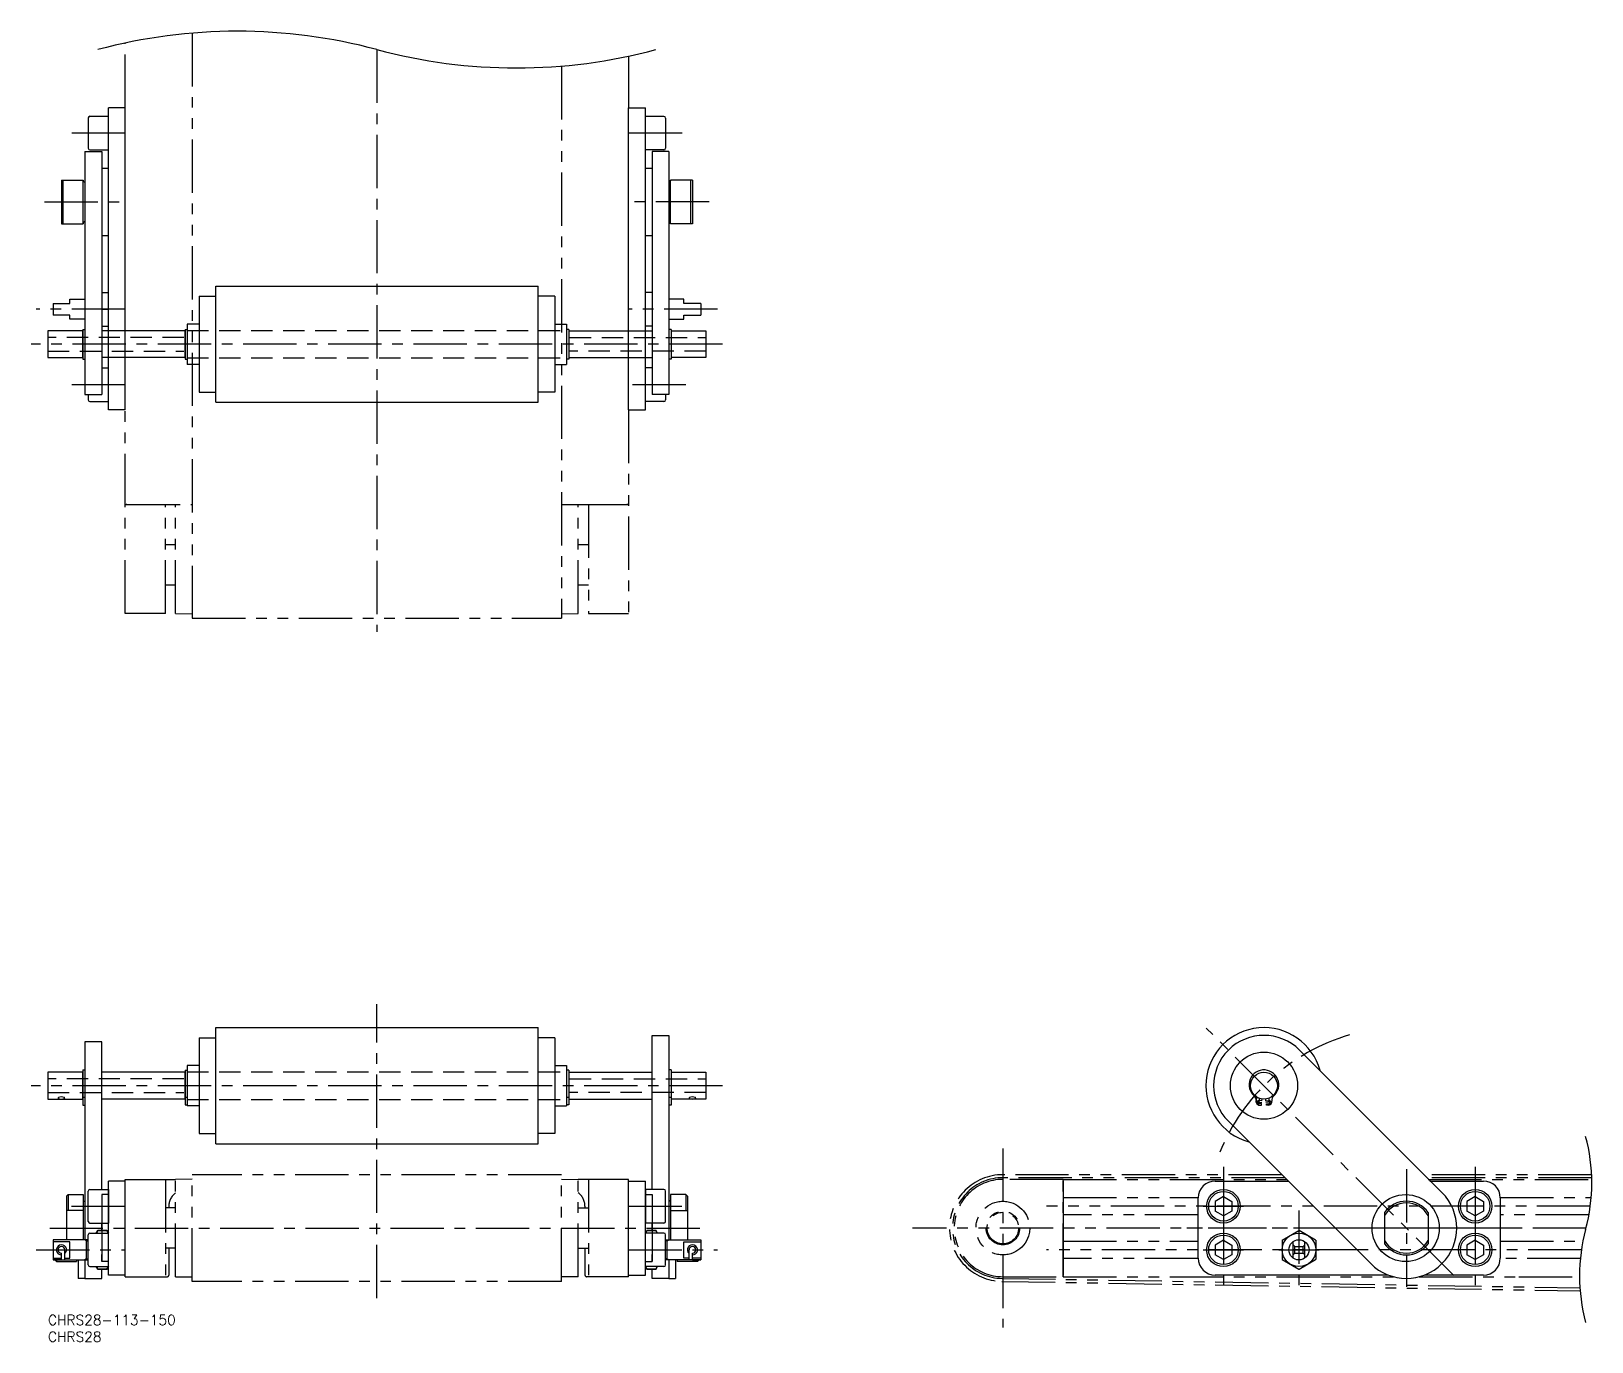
# Model space of a CAD drawing. Extents: x -5 to 460, y -8 to 383.
import ezdxf

# ---------------------------------------------------------------- set-up
doc = ezdxf.new("R2010")
doc.units = 0
doc.header["$LTSCALE"] = 0.5
for name, pattern in [('CENTER', [50.8, 31.75, -6.35, 6.35, -6.35]), ('DASHED', [19.05, 12.7, -6.35]), ('PHANTOM', [63.5, 31.75, -6.35, 6.35, -6.35, 6.35, -6.35])]:
    doc.linetypes.add(name, pattern=pattern)
for name, color, linetype in [('MSM_CENTER', 1, 'CENTER'), ('MSM_CONTINUOUS', 7, 'CONTINUOUS'), ('MSM_DASHED', 4, 'DASHED'), ('MSM_IMAGINARY', 6, 'PHANTOM'), ('MSM_NARROW', 5, 'CONTINUOUS'), ('MSM_PART_NUMBER', 7, 'CONTINUOUS')]:
    doc.layers.add(name, color=color, linetype=linetype)
doc.styles.get("Standard").update_dxf_attribs({"font": 'txt.shx', "height": 6, "bigfont": 'bigfont.shx'})

# ---------------------------------------------------------------- blocks, each defined once
blk = doc.blocks.new('*U41')
at = {"layer": 'MSM_PART_NUMBER'}
blk.add_text('CHRS28-113-150', height=3, dxfattribs=at).set_placement((0, -3))
blk = doc.blocks.new('*U42')
at = {"layer": 'MSM_PART_NUMBER'}
blk.add_text('CHRS28', height=3, dxfattribs=at).set_placement((0, -8))

msp = doc.modelspace()

# ---------------------------------------------------------------- linework, layer by layer
at = {"layer": 'MSM_CENTER'}
for p, q in [((98, 377.11), (98, 203.63)), ((23, 352.23), (7, 352.23)), ((189, 352.23), (173, 352.23)), ((-1, 331.73), (23, 331.73)), ((197, 331.73), (173, 331.73)), ((23, 299.73), (-3.5, 299.73)), ((199.5, 299.73), (173, 299.73)), ((201, 289.3), (-5, 289.3)), ((23, 277.23), (6, 277.23)), ((190, 277.23), (173, 277.23)), ((98, 5), (98, 92.63)), ((418.87, 11.76), (345.12, 85.51)), ((201, 68.33), (-5, 68.33)), ((359.81, 63.61), (361.7, 63.36)), ((360.88, 64.43), (360.63, 62.54)), ((364.79, 63.61), (362.9, 63.36)), ((363.72, 64.43), (363.97, 62.54)), ((350.23, 44.15), (350.23, 20.65)), ((404.73, 43.4), (404.73, 8.4)), ((425.23, 44.15), (425.23, 20.65)), ((7, 32.4), (23, 32.4)), ((173, 32.4), (189, 32.4)), ((344.23, 32.4), (356.23, 32.4)), ((350.23, 31.15), (350.23, 7.65)), ((372.73, 31.15), (372.73, 7.65)), ((425.23, 31.15), (425.23, 7.65)), ((0.5, 25.9), (195.5, 25.9)), ((437.73, 25.9), (337.73, 25.9)), ((422.01, 25.9), (387.01, 25.9)), ((-3.5, 19.4), (23, 19.4)), ((173, 19.4), (199.5, 19.4)), ((344.23, 19.4), (356.23, 19.4)), ((366.73, 19.4), (378.73, 19.4))]:
    msp.add_line(p, q, dxfattribs=at)
at = {"layer": 'MSM_CONTINUOUS'}
for p, q in [((23, 359.73), (18, 359.73)), ((18, 269.73), (18, 359.73)), ((23, 269.73), (23, 359.73)), ((173, 269.73), (173, 359.74)), ((173, 359.73), (178, 359.73)), ((178, 269.73), (178, 359.74)), ((12, 356.73), (12, 347.73)), ((12.5, 357.23), (18, 357.23)), ((183.5, 357.2), (178, 357.2)), ((184, 356.7), (184, 347.7)), ((11, 346.73), (11, 274.3)), ((11, 346.73), (16, 346.73)), ((12.5, 347.23), (18, 347.23)), ((16, 346.73), (16, 274.3)), ((183.5, 347.2), (178, 347.2)), ((180, 346.74), (180, 274.3)), ((185, 346.73), (180, 346.73)), ((185, 346.74), (185, 274.3)), ((16, 341.73), (18, 341.73)), ((178, 341.73), (180, 341.73)), ((4, 338.23), (10.5, 338.23)), ((4, 338.23), (4, 325.23)), ((4.5, 325.23), (4.5, 338.23)), ((10.5, 338.23), (10.5, 338.03)), ((10.5, 325.23), (10.5, 338.23)), ((10.8, 337.73), (11, 337.73)), ((185.2, 337.73), (185, 337.73)), ((192, 338.23), (185.5, 338.23)), ((185.5, 338.23), (185.5, 338.03)), ((185.5, 325.23), (185.5, 338.23)), ((191.5, 325.23), (191.5, 338.23)), ((192, 338.23), (192, 325.23)), ((10.8, 325.73), (11, 325.73)), ((185.2, 325.73), (185, 325.73)), ((4, 325.23), (10.5, 325.23)), ((10.5, 325.43), (10.5, 325.23)), ((16, 321.73), (18, 321.73)), ((178, 321.73), (180, 321.73)), ((185.5, 325.43), (185.5, 325.23)), ((192, 325.23), (185.5, 325.23)), ((6.5, 302.73), (11, 302.73)), ((6.5, 301.48), (6.5, 302.73)), ((16, 304.73), (18, 304.73)), ((45, 303.6), (50, 303.6)), ((45, 303.6), (45, 275)), ((50, 306.6), (146, 306.6)), ((50, 272), (50, 306.6)), ((146, 272), (146, 306.6)), ((151, 303.6), (146, 303.6)), ((151, 303.6), (151, 275)), ((180, 304.73), (178, 304.73)), ((189.5, 302.73), (185, 302.73)), ((189.5, 301.48), (189.5, 302.73)), ((1.5, 301.48), (1.5, 297.98)), ((1.5, 301.48), (6.5, 301.48)), ((6.5, 297.98), (1.5, 297.98)), ((6.5, 296.73), (6.5, 297.98)), ((16, 299.73), (18, 299.73)), ((180, 299.73), (178, 299.73)), ((194.5, 301.48), (189.5, 301.48)), ((189.5, 296.73), (189.5, 297.98)), ((189.5, 297.98), (194.5, 297.98)), ((194.5, 301.48), (194.5, 297.98)), ((10.3, 293.3), (0, 293.3)), ((0, 293.3), (0, 285.3)), ((11, 296.73), (6.5, 296.73)), ((10.3, 293.3), (10.3, 285.3)), ((10.3, 293), (10.35, 293)), ((10.35, 293.72), (11, 293.72)), ((10.35, 293.72), (10.35, 284.88)), ((16, 294.73), (18, 294.73)), ((40.8, 293.3), (16, 293.3)), ((40.8, 293.3), (40.8, 285.3)), ((40.8, 293), (40.85, 293)), ((40.85, 293.72), (41.5, 293.72)), ((40.85, 293.72), (40.85, 284.88)), ((45, 295.3), (41.5, 295.3)), ((41.5, 295.3), (41.5, 283.3)), ((151, 295.3), (154.5, 295.3)), ((154.5, 295.3), (154.5, 283.3)), ((155.15, 293.72), (154.5, 293.72)), ((155.15, 293.72), (155.15, 284.88)), ((155.2, 293), (155.15, 293)), ((155.2, 293.3), (180, 293.3)), ((155.2, 293.3), (155.2, 285.3)), ((180, 294.73), (178, 294.73)), ((185, 296.73), (189.5, 296.73)), ((185.65, 293.72), (185, 293.72)), ((185.65, 293.72), (185.65, 284.88)), ((185.7, 293), (185.65, 293)), ((185.7, 293.3), (196, 293.3)), ((185.7, 293.3), (185.7, 285.3)), ((196, 293.3), (196, 285.3)), ((0, 285.3), (10.3, 285.3)), ((10.3, 285.6), (10.35, 285.6)), ((10.35, 284.88), (11, 284.88)), ((40.8, 285.3), (16, 285.3)), ((40.8, 285.6), (40.85, 285.6)), ((40.85, 284.88), (41.5, 284.88)), ((155.15, 284.88), (154.5, 284.88)), ((155.2, 285.6), (155.15, 285.6)), ((155.15, 285.3), (180, 285.3)), ((185.65, 284.88), (185, 284.88)), ((185.7, 285.6), (185.65, 285.6)), ((196, 285.3), (185.7, 285.3)), ((16, 282.23), (18, 282.23)), ((45, 283.3), (41.5, 283.3)), ((151, 283.3), (154.5, 283.3)), ((180, 282.23), (178, 282.23)), ((45, 275), (50, 275)), ((151, 275), (146, 275)), ((11, 274.3), (16, 274.3)), ((12, 274.3), (12, 272.73)), ((12.5, 272.23), (18, 272.23)), ((23, 269.73), (18, 269.73)), ((50, 272), (146, 272)), ((173, 269.73), (178, 269.73)), ((183.5, 272.23), (178, 272.23)), ((185, 274.3), (180, 274.3)), ((184, 274.3), (184, 272.73)), ((50, 85.63), (146, 85.63)), ((50, 51.03), (50, 85.63)), ((146, 51.03), (146, 85.63)), ((11, 81.38), (11, 22.4)), ((16, 81.38), (11, 81.38)), ((16, 37.4), (16, 81.38)), ((45, 82.63), (50, 82.63)), ((45, 82.63), (45, 54.03)), ((151, 82.63), (146, 82.63)), ((151, 82.63), (151, 54.03)), ((180, 83.33), (185, 83.33)), ((180, 37.4), (180, 83.33)), ((185, 83.33), (185, 22.4)), ((372.91, 78.93), (415.33, 36.51)), ((10.3, 72.33), (0, 72.33)), ((0, 72.33), (0, 64.28)), ((10.3, 72.33), (10.3, 64.33)), ((10.3, 72.03), (10.35, 72.03)), ((10.35, 73.03), (11, 73.03)), ((10.35, 73.03), (10.35, 62.48)), ((40.8, 72.33), (16, 72.33)), ((40.8, 72.33), (40.8, 64.33)), ((40.8, 72.03), (40.85, 72.03)), ((40.85, 72.93), (41.5, 72.93)), ((40.85, 72.93), (40.85, 62.63)), ((45, 74.33), (41.5, 74.33)), ((41.5, 74.33), (41.5, 62.33)), ((151, 74.33), (154.5, 74.33)), ((154.5, 74.33), (154.5, 62.33)), ((155.15, 72.93), (154.5, 72.93)), ((155.15, 72.93), (155.15, 62.63)), ((155.2, 72.03), (155.15, 72.03)), ((155.2, 72.33), (180, 72.33)), ((155.2, 72.33), (155.2, 64.33)), ((185.65, 73.03), (185, 73.03)), ((185.65, 73.03), (185.65, 62.48)), ((185.7, 72.03), (185.65, 72.03)), ((185.7, 72.33), (196, 72.33)), ((185.7, 72.33), (185.7, 64.33)), ((196, 72.33), (196, 64.33)), ((0, 64.33), (10.3, 64.33)), ((10.3, 64.63), (10.35, 64.63)), ((10.35, 62.48), (11, 62.48)), ((40.8, 64.33), (16, 64.33)), ((40.8, 64.63), (40.85, 64.63)), ((40.85, 62.63), (41.5, 62.63)), ((45, 62.33), (41.5, 62.33)), ((151, 62.33), (154.5, 62.33)), ((155.15, 62.63), (154.5, 62.63)), ((155.2, 64.63), (155.15, 64.63)), ((155.2, 64.33), (180, 64.33)), ((185.65, 62.48), (185, 62.48)), ((185.7, 64.63), (185.65, 64.63)), ((196, 64.33), (185.7, 64.33)), ((360.12, 64.97), (359.96, 63.69)), ((361.59, 62.92), (360.7, 63.04)), ((361.71, 63.82), (360.81, 63.93)), ((360.82, 62.57), (361.53, 62.48)), ((361.53, 62.48), (361.59, 62.92)), ((361.71, 63.82), (361.78, 64.36)), ((362.89, 63.82), (362.82, 64.36)), ((362.89, 63.82), (363.79, 63.93)), ((363.01, 62.92), (363.9, 63.04)), ((363.07, 62.48), (363.01, 62.92)), ((363.78, 62.57), (363.07, 62.48)), ((364.62, 63.87), (364.64, 63.69)), ((394.12, 15.29), (351.69, 57.72)), ((45, 54.03), (50, 54.03)), ((151, 54.03), (146, 54.03)), ((50, 51.03), (146, 51.03)), ((12.5, 37.4), (18, 37.4)), ((18, 11.9), (18, 39.9)), ((23, 39.9), (18, 39.9)), ((18, 37.4), (18, 27.4)), ((23, 11.9), (23, 39.9)), ((173, 39.9), (178, 39.9)), ((173, 11.9), (173, 39.9)), ((178, 11.9), (178, 39.9)), ((183.5, 37.4), (178, 37.4)), ((178, 37.4), (178, 27.4)), ((347.73, 39.9), (369.51, 39.9)), ((411.73, 39.9), (427.73, 39.9)), ((6, 35.9), (5.5, 35.4)), ((5.5, 35.4), (5.5, 22.4)), ((6, 35.9), (10.5, 35.9)), ((6, 35.9), (6, 31.17)), ((10.5, 35.9), (10.5, 22.4)), ((10.8, 33.9), (11, 33.9)), ((12, 27.9), (12, 36.9)), ((18, 35.9), (16, 35.9)), ((16, 35.9), (16, 15.9)), ((178, 35.9), (180, 35.9)), ((180, 35.9), (180, 15.9)), ((184, 27.9), (184, 36.9)), ((185.2, 33.9), (185, 33.9)), ((185.5, 35.9), (185.5, 22.4)), ((190, 35.9), (185.5, 35.9)), ((190, 35.9), (190.5, 35.4)), ((190, 35.9), (190, 31.17)), ((190.5, 35.4), (190.5, 22.4)), ((342.73, 16.9), (342.73, 34.9)), ((350.23, 35.29), (347.73, 33.84)), ((347.73, 33.84), (347.73, 30.96)), ((350.23, 35.29), (352.73, 33.84)), ((352.73, 33.84), (352.73, 30.96)), ((425.23, 35.29), (422.73, 33.84)), ((422.73, 33.84), (422.73, 30.96)), ((425.23, 35.29), (427.73, 33.84)), ((427.73, 33.84), (427.73, 30.96)), ((432.73, 34.9), (432.73, 16.9)), ((10.5, 31.17), (5.5, 31.17)), ((185.5, 31.17), (190.5, 31.17)), ((350.23, 29.51), (347.73, 30.96)), ((352.73, 30.96), (350.23, 29.51)), ((398.23, 30.56), (398.23, 21.24)), ((411.23, 30.56), (411.23, 21.24)), ((425.23, 29.51), (422.73, 30.96)), ((427.73, 30.96), (425.23, 29.51)), ((12, 14.9), (12, 23.9)), ((12.5, 27.4), (18, 27.4)), ((12.5, 24.4), (18, 24.4)), ((14.4, 24.4), (14.83, 25.15)), ((14.83, 25.15), (17.57, 25.15)), ((17.57, 25.15), (14.83, 25.15)), ((16, 25.17), (16, 27.4)), ((17.57, 25.15), (18, 24.4)), ((183.5, 27.4), (178, 27.4)), ((178.43, 25.15), (178, 24.4)), ((183.5, 24.4), (178, 24.4)), ((181.17, 25.15), (178.43, 25.15)), ((178.43, 25.15), (181.17, 25.15)), ((180, 25.17), (180, 27.4)), ((181.6, 24.4), (181.17, 25.15)), ((184, 14.9), (184, 23.9)), ((367.77, 22.31), (372.69, 25.15)), ((377.69, 22.31), (372.77, 25.15)), ((12, 22.4), (1.5, 22.4)), ((1.5, 22.4), (1.5, 16.4)), ((6.5, 21.84), (1.5, 21.84)), ((5, 16.4), (5, 19.4)), ((6.5, 16.96), (6.5, 21.84)), ((11.5, 16.4), (11.5, 22.4)), ((184, 22.4), (194.5, 22.4)), ((184.5, 16.4), (184.5, 22.4)), ((189.5, 16.96), (189.5, 21.84)), ((189.5, 21.84), (194.5, 21.84)), ((191, 16.4), (191, 19.4)), ((194.5, 22.4), (194.5, 16.4)), ((350.23, 22.29), (347.73, 20.84)), ((347.73, 20.84), (347.73, 17.96)), ((350.23, 22.29), (352.73, 20.84)), ((352.73, 20.84), (352.73, 17.96)), ((367.73, 22.24), (367.73, 16.56)), ((370.98, 16.96), (370.98, 21.84)), ((370.98, 16.96), (370.98, 21.84)), ((374.48, 16.96), (374.48, 21.84)), ((377.73, 22.24), (377.73, 16.56)), ((425.23, 22.29), (422.73, 20.84)), ((422.73, 20.84), (422.73, 17.96)), ((425.23, 22.29), (427.73, 20.84)), ((427.73, 20.84), (427.73, 17.96)), ((1.5, 16.96), (4, 16.96)), ((1.5, 16.4), (12, 16.4)), ((4, 16.4), (1.5, 16.4)), ((2.5, 15.9), (2, 16.4)), ((2.5, 16.4), (2.5, 15.9)), ((2.5, 15.9), (8.5, 15.9)), ((4, 16.4), (4, 18.4)), ((5, 16.96), (6.5, 16.96)), ((8.5, 16.4), (8.5, 15.9)), ((9, 16.4), (9, 10.9)), ((11, 16.4), (11, 10.9)), ((12.5, 14.4), (18, 14.4)), ((14.83, 13.65), (14.4, 14.4)), ((16, 16.86), (16, 17.99)), ((16, 15.9), (16, 16.86)), ((18, 15.9), (16, 15.9)), ((18, 14.4), (17.57, 13.65)), ((17.57, 13.65), (18, 14.4)), ((178, 15.9), (180, 15.9)), ((178, 14.4), (178.43, 13.65)), ((183.5, 14.4), (178, 14.4)), ((180, 16.86), (180, 17.99)), ((180, 15.9), (180, 16.86)), ((181.17, 13.65), (181.6, 14.4)), ((194.5, 16.4), (184, 16.4)), ((185, 16.4), (185, 10.9)), ((187, 16.4), (187, 10.9)), ((187.5, 16.4), (187.5, 15.9)), ((193.5, 15.9), (187.5, 15.9)), ((191, 16.96), (189.5, 16.96)), ((192, 16.4), (192, 18.4)), ((194.5, 16.96), (192, 16.96)), ((192, 16.4), (194.5, 16.4)), ((193.5, 15.9), (194, 16.4)), ((193.5, 16.4), (193.5, 15.9)), ((350.23, 16.51), (347.73, 17.96)), ((352.73, 17.96), (350.23, 16.51)), ((367.77, 16.49), (372.69, 13.65)), ((372.77, 13.65), (377.69, 16.49)), ((425.23, 16.51), (422.73, 17.96)), ((427.73, 17.96), (425.23, 16.51)), ((11, 10.9), (9, 10.9)), ((11, 10.9), (16, 10.9)), ((17.57, 13.65), (14.83, 13.65)), ((14.83, 13.65), (17.57, 13.65)), ((14.83, 13.65), (17.57, 13.65)), ((17.57, 13.65), (14.83, 13.65)), ((16, 10.9), (16, 13.63)), ((23, 11.9), (18, 11.9)), ((173, 11.9), (178, 11.9)), ((178.43, 13.65), (181.17, 13.65)), ((181.17, 13.65), (178.43, 13.65)), ((181.17, 13.65), (178.43, 13.65)), ((178.43, 13.65), (181.17, 13.65)), ((180, 10.9), (180, 13.63)), ((185, 10.9), (180, 10.9)), ((185, 10.9), (187, 10.9)), ((399.34, 11.9), (347.73, 11.9)), ((427.73, 11.9), (410.11, 11.9))]:
    msp.add_line(p, q, dxfattribs=at)
for centre, radius in [((362.3, 68.33), 10), ((362.3, 68.33), 4), ((350.23, 32.4), 5), ((425.23, 32.4), 5), ((350.23, 32.4), 4.4), ((404.51, 25.9), 10), ((425.23, 32.4), 4.4), ((350.23, 19.4), 5), ((350.23, 19.4), 4.4), ((372.73, 19.4), 5), ((425.23, 19.4), 5), ((425.23, 19.4), 4.4), ((372.73, 19.4), 3)]:
    msp.add_circle(centre, radius, dxfattribs=at)
for centre, radius, start, end in [((12.5, 356.73), 0.5, 90, 180), ((183.5, 356.7), 0.5, 0, 90), ((12.5, 347.73), 0.5, 180, 270), ((183.5, 347.7), 0.5, 270, 0), ((10.8, 338.03), 0.3, 180, 270), ((185.2, 338.03), 0.3, 270, 0), ((10.8, 325.43), 0.3, 90, 180), ((185.2, 325.43), 0.3, 0, 90), ((12.5, 272.73), 0.5, 180, 270), ((183.5, 272.73), 0.5, 270, 0), ((362.3, 68.33), 17.3, 15.1179, 254.8821), ((362.3, 68.33), 15, 45, 225), ((362.3, 68.6), 4.42, 310.0087, 240.1285), ((358.49, 64.06), 1.5, 352.5, 49.9913), ((366.11, 64.06), 1.5, 130.0087, 187.5), ((3.16, 64.66), 0.155, 113.752, 246.248), ((4, 62.74), 2.25, 66.4306, 113.7579), ((4, 66.58), 2.25, 246.2421, 293.5694), ((4.84, 64.66), 0.155, 290.8624, 69.1376), ((191.16, 64.66), 0.155, 113.752, 246.248), ((192, 62.74), 2.25, 66.4306, 113.7579), ((192, 66.58), 2.25, 246.2421, 293.5694), ((192.84, 64.66), 0.155, 290.8624, 69.1376), ((360.95, 63.56), 1, 172.5, 262.5), ((360.76, 63.49), 0.45, 82.5, 262.5), ((363.65, 63.56), 1, 277.5, 7.5), ((363.84, 63.49), 0.45, 277.5, 97.5), ((12.5, 36.9), 0.5, 90, 180), ((183.5, 36.9), 0.5, 0, 90), ((347.73, 34.9), 5, 90, 180), ((427.73, 34.9), 5, 0, 90), ((10.8, 34.2), 0.3, 180, 270), ((185.2, 34.2), 0.3, 270, 0), ((404.73, 25.9), 15, 225, 45), ((404.73, 25.9), 8, 35.6591, 144.3409), ((404.73, 25.9), 7.5, 29.9264, 150.0736), ((12.5, 27.9), 0.5, 180, 270), ((183.5, 27.9), 0.5, 270, 0), ((12.5, 23.9), 0.5, 90, 180), ((17.36, 23.54), 2.98, 157.3803, 163.3095), ((17.94, 23.31), 3.6, 154.6501, 157.4779), ((18.29, 23.14), 4, 153.3507, 154.674), ((18.71, 22.93), 4.47, 150.858, 153.3273), ((45.41, 7.89), 35.11, 150.5557, 150.6373), ((-13.01, 7.89), 35.11, 29.3627, 29.4443), ((13.69, 22.93), 4.47, 26.6727, 29.142), ((14.11, 23.14), 4, 25.326, 26.6493), ((14.46, 23.31), 3.6, 22.5221, 25.3499), ((15.04, 23.54), 2.98, 16.6905, 22.6197), ((180.96, 23.54), 2.98, 157.3803, 163.3095), ((181.54, 23.31), 3.6, 154.6501, 157.4779), ((181.89, 23.14), 4, 153.3507, 154.674), ((182.31, 22.93), 4.47, 150.858, 153.3273), ((209.01, 7.89), 35.11, 150.5557, 150.6373), ((150.59, 7.89), 35.11, 29.3627, 29.4443), ((177.29, 22.93), 4.47, 26.6727, 29.142), ((177.71, 23.14), 4, 25.326, 26.6493), ((178.06, 23.31), 3.6, 22.5221, 25.3499), ((178.64, 23.54), 2.98, 16.6905, 22.6197), ((183.5, 23.9), 0.5, 0, 90), ((372.73, 19.4), 5.75, 89.5918, 90.4082), ((4, 19.4), 1.5, 311.8103, 270), ((4, 19.4), 1, 0, 270), ((192, 19.4), 1.5, 270, 228.1897), ((192, 19.4), 1, 270, 180), ((372.73, 19.4), 5.75, 149.5918, 150.4082), ((372.73, 19.4), 5.75, 29.5918, 30.4082), ((404.73, 25.9), 7.5, 209.9264, 330.0736), ((404.73, 25.9), 8, 215.6591, 324.3409), ((12.5, 14.9), 0.5, 180, 270), ((17.36, 15.26), 2.98, 196.6905, 202.6197), ((17.94, 15.49), 3.6, 202.5221, 205.3499), ((14.46, 15.49), 3.6, 334.6501, 337.4779), ((15.04, 15.26), 2.98, 337.3803, 343.3095), ((180.96, 15.26), 2.98, 196.6905, 202.6197), ((181.54, 15.49), 3.6, 202.5221, 205.3499), ((178.06, 15.49), 3.6, 334.6501, 337.4779), ((178.64, 15.26), 2.98, 337.3803, 343.3095), ((183.5, 14.9), 0.5, 270, 0), ((347.73, 16.9), 5, 180, 270), ((372.73, 19.4), 5.75, 209.5918, 210.4082), ((372.73, 19.4), 5.75, 329.5918, 330.4082), ((427.73, 16.9), 5, 270, 0), ((18.29, 15.66), 4, 205.326, 206.6493), ((18.71, 15.87), 4.47, 206.6727, 209.142), ((45.41, 30.91), 35.11, 209.3627, 209.4443), ((-13.01, 30.91), 35.11, 330.5557, 330.6373), ((13.69, 15.87), 4.47, 330.858, 333.3273), ((14.11, 15.66), 4, 333.3507, 334.674), ((181.89, 15.66), 4, 205.326, 206.6493), ((182.31, 15.87), 4.47, 206.6727, 209.142), ((209.01, 30.91), 35.11, 209.3627, 209.4443), ((150.59, 30.91), 35.11, 330.5557, 330.6373), ((177.29, 15.87), 4.47, 330.858, 333.3273), ((177.71, 15.66), 4, 333.3507, 334.674), ((372.73, 19.4), 5.75, 269.5918, 270.4082)]:
    msp.add_arc(centre, radius, start, end, dxfattribs=at)
at = {"layer": 'MSM_DASHED'}
for p, q in [((41.5, 293.4), (154.5, 293.4)), ((40.5, 291.35), (0, 291.35)), ((155.5, 291.35), (196, 291.35)), ((0, 287.25), (40.5, 287.25)), ((41.5, 285.2), (154.5, 285.2)), ((196, 287.25), (155.5, 287.25)), ((40.5, 70.38), (0, 70.38)), ((41.5, 72.43), (154.5, 72.43)), ((155.5, 70.38), (196, 70.38)), ((0, 66.28), (40.5, 66.28)), ((196, 66.28), (155.5, 66.28)), ((41.5, 64.23), (154.5, 64.23)), ((371.48, 20.4), (370.98, 20.9)), ((371.48, 20.4), (373.98, 20.4)), ((371.48, 18.4), (371.48, 20.4)), ((373.98, 20.4), (374.48, 20.9)), ((373.98, 18.4), (373.98, 20.4)), ((371.48, 18.4), (370.98, 17.9)), ((371.48, 18.4), (373.98, 18.4)), ((373.98, 18.4), (374.48, 17.9))]:
    msp.add_line(p, q, dxfattribs=at)
at = {"layer": 'MSM_IMAGINARY'}
for p, q in [((43, 382.03), (43, 207.63)), ((23, 359.73), (23, 379.07)), ((153, 372.2), (153, 207.63)), ((173, 375.15), (173, 359.74)), ((23, 209.03), (23, 269.73)), ((173, 269.73), (173, 209.03)), ((23.05, 241.53), (23, 241.53)), ((35, 241.48), (23, 241.48)), ((23.05, 241.53), (23.05, 241.48)), ((23.05, 241.53), (23.28, 241.53)), ((23.5, 241.53), (23.28, 241.53)), ((23.5, 241.53), (43, 241.53)), ((34.95, 241.53), (34.95, 241.48)), ((35, 209.03), (35, 241.48)), ((38, 209.03), (38, 241.53)), ((153, 241.53), (172.5, 241.53)), ((158, 209.03), (158, 241.53)), ((173, 241.48), (161, 241.48)), ((161, 241.48), (161, 209.03)), ((161.05, 241.53), (161.05, 241.48)), ((172.72, 241.53), (172.5, 241.53)), ((172.72, 241.53), (172.95, 241.53)), ((173, 241.53), (172.95, 241.53)), ((172.95, 241.53), (172.95, 241.48)), ((38, 229.53), (35, 229.53)), ((161, 229.53), (158, 229.53)), ((38, 217.53), (35, 217.53)), ((161, 217.53), (158, 217.53)), ((35, 209.03), (23, 209.03)), ((38, 209.03), (43, 208.98)), ((43, 207.63), (153, 207.63)), ((153, 208.98), (158, 209.03)), ((161, 209.03), (173, 209.03)), ((284.51, 49.6), (284.51, -3.69)), ((23, 40.4), (38, 40.4)), ((23, 39.9), (23, 40.4)), ((35, 40.4), (35, 11.4)), ((43, 40.45), (38, 40.4)), ((38, 11.4), (38, 40.4)), ((153, 41.8), (43, 41.8)), ((43, 10), (43, 41.8)), ((153, 10), (153, 41.8)), ((153, 40.45), (158, 40.4)), ((158, 11.4), (158, 40.4)), ((173, 40.4), (158, 40.4)), ((161, 40.4), (161, 11.4)), ((173, 39.9), (173, 40.4)), ((367.61, 41.8), (284.51, 41.8)), ((368.51, 40.9), (284.51, 40.9)), ((302.46, 40.4), (284.51, 40.4)), ((302.46, 11.4), (302.46, 40.4)), ((302.51, 40.35), (302.46, 40.35)), ((302.51, 40.4), (369.01, 40.4)), ((302.51, 40.35), (302.51, 40.4)), ((302.51, 40.35), (302.51, 40.12)), ((302.51, 39.9), (302.51, 40.12)), ((302.51, 39.9), (302.51, 35)), ((459.92, 41.8), (409.83, 41.8)), ((459.96, 40.9), (410.73, 40.9)), ((411.23, 40.4), (459.97, 40.4)), ((302.51, 35), (302.51, 29.8)), ((302.51, 35), (342.71, 35)), ((432.73, 35), (459.8, 35)), ((38, 31.9), (35, 31.9)), ((36, 32.4), (36, 31.9)), ((158, 31.9), (161, 31.9)), ((160, 32.4), (160, 31.9)), ((459.53, 32.4), (297.54, 32.4)), ((302.51, 29.8), (302.51, 22)), ((342.71, 29.8), (302.51, 29.8)), ((459.12, 29.8), (432.73, 29.8)), ((458.26, 25.9), (257.54, 25.9)), ((38, 19.9), (35, 19.9)), ((36, 19.9), (36, 11.9)), ((158, 19.9), (161, 19.9)), ((160, 19.9), (160, 11.9)), ((456.89, 19.4), (297.54, 19.4)), ((302.51, 22), (302.51, 16.8)), ((302.51, 22), (342.71, 22)), ((432.73, 22), (457.34, 22)), ((302.51, 16.8), (302.51, 11.9)), ((342.71, 16.8), (302.51, 16.8)), ((456.58, 16.8), (432.73, 16.8)), ((23, 11.4), (23, 11.9)), ((23, 11.4), (35.5, 11.4)), ((38, 11.4), (43, 11.35)), ((43, 10), (43, 10)), ((153, 10), (43, 10)), ((158, 11.4), (153, 11.35)), ((153, 10), (153, 10)), ((173, 11.4), (160.5, 11.4)), ((173, 11.4), (173, 11.9)), ((284.25, 10), (456.51, 7.18)), ((284.27, 10.9), (456.45, 8.08)), ((284.51, 11.4), (302.46, 11.4)), ((302.51, 11.45), (302.46, 11.45)), ((302.51, 11.68), (302.51, 11.9)), ((302.51, 11.68), (302.51, 11.45)), ((302.51, 11.4), (302.51, 11.45)), ((302.51, 11.4), (400.89, 11.4)), ((408.57, 11.4), (438.26, 11.4)), ((438.26, 11.4), (456.33, 11.4))]:
    msp.add_line(p, q, dxfattribs=at)
for radius in [8, 5, 4.7]:
    msp.add_circle((284.51, 25.9), radius, dxfattribs=at)
for centre, radius, start, end in [((404.73, 25.9), 60, 106.3582, 158.0162), ((284.51, 25.9), 15.9, 90, 269.0615), ((284.51, 25.9), 15, 90, 269.0615), ((284.51, 25.9), 14.5, 90, 270), ((41, 32.4), 5, 126.8699, 180), ((155, 32.4), 5, 0, 53.1301), ((35.5, 11.9), 0.5, 270, 0), ((160.5, 11.9), 0.5, 180, 270)]:
    msp.add_arc(centre, radius, start, end, dxfattribs=at)
at = {"layer": 'MSM_NARROW'}
for p, q in [((10.93, 64.77), (10.42, 64.77)), ((41.44, 64.77), (40.91, 64.77)), ((155.09, 64.77), (154.57, 64.77)), ((185.59, 64.77), (185.07, 64.77)), ((11.5, 22.08), (10.94, 22.4)), ((11.5, 22.08), (12, 22.08)), ((184.5, 22.08), (184, 22.08)), ((184.5, 22.08), (185.06, 22.4)), ((11.5, 16.72), (10.94, 16.4)), ((11.5, 16.72), (12, 16.72)), ((184.5, 16.72), (184, 16.72)), ((184.5, 16.72), (185.06, 16.4))]:
    msp.add_line(p, q, dxfattribs=at)
for centre, radius, start, end in [((56.42, 222.07), 160.52, 74.9884, 105.0116), ((139.58, 532.16), 160.52, 254.9884, 285.0116), ((406.47, 39.36), 53.51, 344.9884, 15.0116), ((509.84, 11.64), 53.51, 164.9884, 195.0116)]:
    msp.add_arc(centre, radius, start, end, dxfattribs=at)

# ---------------------------------------------------------------- block references
at = {"layer": 'MSM_CONTINUOUS'}
for name in ['*U41', '*U42']:
    msp.add_blockref(name, (0, 0), dxfattribs=at)

doc.saveas('drawing.dxf')
